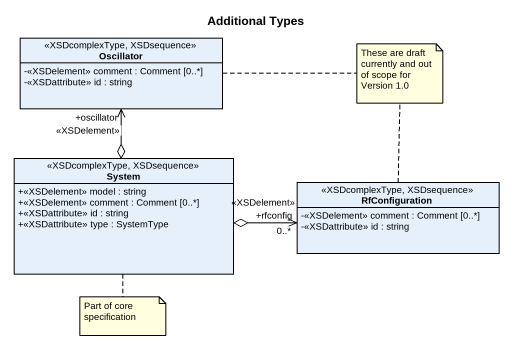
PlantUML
@startuml
title Additional Types
hide circle
hide empty members
skinparam classAttributeIconSize 0
class Oscillator <<XSDcomplexType, XSDsequence>> {
  -<<XSDelement>> comment : Comment [0..*]
  -<<XSDattribute>> id : string
}
class System <<XSDcomplexType, XSDsequence>> {
  +<<XSDelement>> model : string
  +<<XSDelement>> comment : Comment [0..*]
  +<<XSDattribute>> id : string
  +<<XSDattribute>> type : SystemType
}
class RfConfiguration <<XSDcomplexType, XSDsequence>> {
  -<<XSDelement>> comment : Comment [0..*]
  -<<XSDattribute>> id : string
}
Oscillator "+oscillator\n<<XSDelement>>" <--o System
RfConfiguration "+rfconfig\n<<XSDelement>>\n0..*" <-left-o System
note as N1
  These are draft currently and out of scope for Version 1.0
end note
N1 .. RfConfiguration
N1 .. Oscillator
note bottom of System : Part of core specification
@enduml
